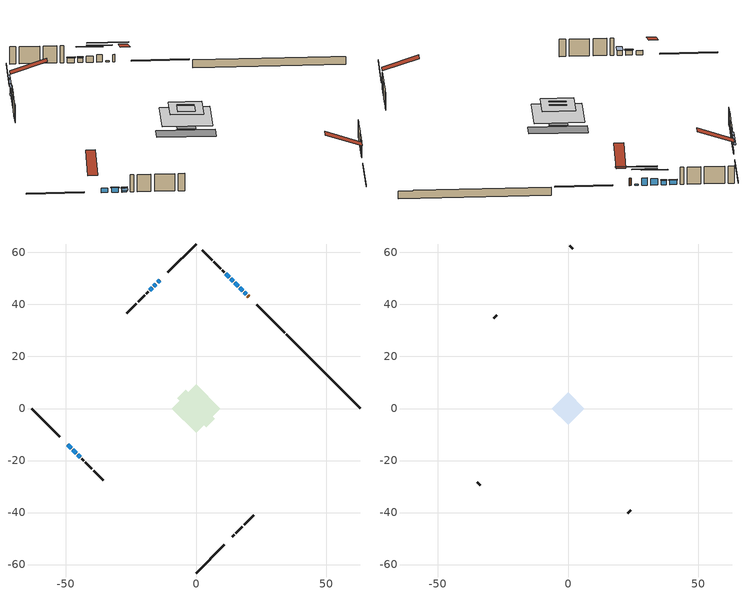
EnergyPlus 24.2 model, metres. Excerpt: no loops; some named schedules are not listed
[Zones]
conditioned space
 floor outside (Floor1 construction): -3.47,0 0,3.47 3.47,0 0,-3.47 z0.31
 floor adiabatic (AdiabaticFloorConstruction): -9.4,0 0,9.4 9.4,0 0,-9.4 z2.75
 floor foundation (Slab1 construction): -7.11,3.88 -3.88,7.11 7.11,-3.88 3.88,-7.11 z-1.98
 wall outside (RimJoist1 construction): 0,-63.23 10.8,-52.43 / -63.23,0 -52.43,-10.8 / 0,63.23 -10.8,52.43 / 34.12,29.11 23.32,39.91 z0.31:0.61
 wall outside (AdiabaticWallConstruction 1): 20.19,43.04 19.89,43.34 z0.31:2.34
 wall outside (AdiabaticWallConstruction): -49.3,-13.93 -48,-15.23 / -47.35,-15.88 -46.05,-17.18 / -13.93,49.3 -14.73,48.5 / -15.38,47.85 -16.25,46.98 / 14.25,48.98 13.38,49.85 / 12.73,50.5 11.43,51.8 / -16.9,46.33 -17.69,45.54 / -45.4,-17.83 -44.53,-18.7 z0.31:1.53; 19.24,43.99 18.59,44.64 z0.31:0.62; 17.93,45.3 16.85,46.38 z0.31:2.34; 16.2,47.03 14.9,48.33 z0.31:2.04
 wall outside (Wall1 construction): 13.94,-49.3 14.61,-48.62 / -43.88,-19.35 -43.2,-20.03 / -18.35,44.88 -19.03,44.2 / 10.78,52.45 10.1,53.13 z0.31:5.19
 wall outside (Wall2 construction): 15.27,-47.96 17.81,-45.43 / -42.54,-20.69 -40.01,-23.22 / -19.69,43.54 -22.22,41.01 / 9.44,53.79 6.91,56.32 z0.31:5.19
 wall outside (Wall3 construction): 18.46,-44.77 22.22,-41.01 / -39.35,-23.88 -35.59,-27.64 / -22.88,40.35 -26.64,36.59 / 6.25,56.98 2.49,60.74 z0.31:5.19
 wall foundation (FoundationWall1 construction): 34.78,28.45,-1.98 34.78,28.45,0.31 60.39,2.84,0.31 60.39,2.84,0.24 63.23,0,0.24 63.23,0,-1.98
 window (WindowConstruction 9): -49.3,-13.94 -48,-15.23 z0.31:1.53
 window (WindowConstruction 8): -47.35,-15.89 -46.05,-17.18 z0.31:1.53
 window (WindowConstruction 10): 19.23,44 18.59,44.64 z0.31:0.61
 window (WindowConstruction): 17.93,45.3 16.85,46.38 z0.31:2.34
 window (WindowConstruction 1): 16.2,47.03 14.9,48.33 z0.31:2.04
 window (WindowConstruction 2): -13.94,49.3 -14.73,48.5 z0.31:1.53
 window (WindowConstruction 3): -15.38,47.85 -16.25,46.99 z0.31:1.53
 window (WindowConstruction 4): 14.25,48.98 13.38,49.85 z0.31:1.53
 window (WindowConstruction 5): 12.73,50.5 11.43,51.8 z0.31:1.53
 window (WindowConstruction 6): -16.9,46.33 -17.69,45.54 z0.31:1.53
 window (WindowConstruction 7): -45.4,-17.84 -44.53,-18.7 z0.31:1.53
 door (Door): 20.19,43.04 19.89,43.34 z0.31:2.34
 ceiling adiabatic (AdiabaticFloorConstruction): 0,-9.4 9.4,0 0,9.4 -9.4,0 z2.75
attic - vented
 floor to conditioned space (Floor2 construction Reversed): -3.32,0 0,3.32 3.32,0 0,-3.32 z5.19
 floor to conditioned space (Floor3 construction Reversed): -6.26,0 0,6.26 6.26,0 0,-6.26 z5.19
 wall outside (Wall4 construction): 22.88,-40.35 24.06,-39.18 / -34.93,-28.3 -33.76,-29.47 / -27.3,35.93 -28.47,34.76 / 1.83,61.4 0.66,62.57 z0.31:5.19
 roof outside (Roof1 construction): 13.28,-49.95,5.19 6.38,-43.05,8.44 4.56,-44.87,8.44 11.46,-51.77,5.19; -49.95,-13.28,5.19 -43.05,-6.38,8.44 -44.87,-4.56,8.44 -51.77,-11.46,5.19; -13.28,49.95,5.19 -6.38,43.05,8.44 -4.56,44.87,8.44 -11.46,51.77,5.19; 20.85,42.38,5.19 13.95,35.48,8.44 15.76,33.66,8.44 22.66,40.57,5.19
shading: -45.91,-17.32 -47.49,-15.74 -47.78,-16.03 -46.2,-17.61 z1.73; 15,48.24 22.83,40.4 23.12,40.69 15.29,48.53 z5.7; 14.99,48.24 19.8,43.43 20.09,43.72 15.28,48.53 z4.98; 13.04,50.19 18.06,45.17 18.35,45.46 13.33,50.48 z4.68; -16.59,46.64 -12.07,51.16 -12.36,51.45 -16.88,46.93 z4.17; -18.11,45.12 -13.52,49.71 -13.81,50.01 -18.4,45.41 z4.17; 13.24,49.99 14.39,48.84 14.68,49.13 13.53,50.28 z1.73; 11.29,51.94 12.87,50.36 13.16,50.65 11.58,52.23 z1.73; -17.84,45.4 -16.76,46.47 -17.05,46.76 -18.13,45.69 z1.73; -44.39,-18.84 -45.54,-17.69 -47.26,-19.42 -46.12,-20.57 z1.73
[Building]
Building 1: Terrain=Suburbs
[Site:Location]
Toronto City Centre_ON: Latitude {deg}=43.63; Longitude {deg}=-79.39; Time Zone {hr}=-5; Elevation {m}=77; Keep Site Location Information=Yes
[Site:GroundTemperature:Shallow]
5.01852, 3.26908, 3.12898, 3.95918, 7.29196, 10.6092, 13.4851, 15.3069, 15.4617, 13.9799, 11.1774, 7.9619
[Site:WaterMainsTemperature]
Calculation Method=Schedule; Temperature Schedule=mains temperature schedule
[Material] Roughness=Rough; Thermal Absorptance=0.9
Name | Thickness {m} | Conductivity {W/m-K} | Density {kg/m3} | Specific Heat {J/kg-K} | Solar Absorptance | Visible Absorptance
asphalt or fiberglass shingles | 0.00635 | 0.162714 | 1121.4 | 1465.45 | 0.4 | 0.4
ceiling loosefill ins | 0.169333 | 0.0480833 | 16.02 | 1046.75 | 0.7 | 0.7
ceiling stud and cavity | 0.1397 | 0.17909 | 65.682 | 1177.47 | 0.7 | 0.7
ceiling stud and cavity 1 | 0.1397 | 0.178285 | 65.682 | 1177.47 | 0.7 | 0.7
concrete 4.0 in. | 0.1016 | 1.803125 | 2242.8 | 837.4 | 0.7 | 0.7
concrete 8.0 in. | 0.2032 | 1.803125 | 2242.8 | 837.4 | 0.7 | 0.7
door material | 0.04445 | 0.327969 | 512.64 | 1214.23 | 0.7 | 0.7
exterior vertical ins | 0.00546858 | 0.029427 | 32.04 | 1214.23 | 0.7 | 0.7
floor covering | 0.0127 | 0.0433444 | 54.468 | 1339.84 | 0.6 | 0.6
floor rigid ins; rim joist rigid ins; wall rigid ins | 0.051816 | 0.029427 | 32.04 | 1214.23 | 0.7 | 0.7
floor rigid ins 1; wall rigid ins 1 | 0.512978 | 0.029427 | 32.04 | 1214.23 | 0.7 | 0.7
floor stud and cavity | 0.1397 | 0.181054 | 92.3553 | 1139.71 | 0.7 | 0.7
floor stud and cavity 1 | 0.1397 | 1.75129 | 37.0049 | 1207.88 | 0.7 | 0.7
furniture material conditioned space 1 | 0.1524 | 0.115458 | 640.8 | 1214.23 | 0.6 | 0.6
gypsum board | 0.0127 | 0.160291 | 801 | 837.4 | 0.6 | 0.6
gypsum board 1 | 0.0127 | 0.160291 | 801 | 837.4 | 0.7 | 0.7
osb sheathing 0.5 in. | 0.0127 | 0.115458 | 512.64 | 1214.23 | 0.7 | 0.7
osb sheathing 0.75 in. | 0.01905 | 0.115458 | 512.64 | 1214.23 | 0.7 | 0.7
osb sheathing 2.0 in. | 0.0508 | 0.115458 | 512.64 | 1214.23 | 0.7 | 0.7
rim joist stud and cavity | 0.0508 | 0.035244 | 125.044 | 1163.47 | 0.6 | 0.6
wall stud and cavity | 0.1397 | 0.281349 | 139.0536 | 1170.24 | 0.7 | 0.7
wall stud and cavity 1 | 0.1397 | 0.164604 | 139.0536 | 1170.24 | 0.7 | 0.7
wall stud and cavity 2 | 0.1397 | 0.161917 | 139.0536 | 1170.24 | 0.7 | 0.7
wall stud and cavity 3 | 0.0889 | 6.1454 | 50.32683 | 1063.81 | 0.6 | 0.6
wall stud and cavity 4 | 0.0889 | 0.380278 | 52.3479 | 1209.89 | 0.7 | 0.7
wall stud and cavity 5 | 0.0889 | 0.391764 | 83.0341 | 1211.67 | 0.7 | 0.7
wood siding | 0.0254 | 0.102417 | 544.68 | 1172.36 | 0.4 | 0.4
wood siding 1 | 0.00254 | 0.102417 | 544.68 | 1172.36 | 0.4 | 0.4
wood siding 2; wood siding 3; wood siding 4 | 0.0254 | 0.102417 | 544.68 | 1172.36 | 0.7 | 0.7
[WindowMaterial:SimpleGlazingSystem]
Name | U-Factor {W/m2-K} | Solar Heat Gain Coefficient
WindowMaterial | 2.93496 | 0.62
WindowMaterial 1 | 2.88953 | 0.69
WindowMaterial 2 | 2.98833 | 0.56
WindowMaterial 3 | 2.98606 | 0.56
WindowMaterial 4 | 2.95142 | 0.6
WindowMaterial 5 | 2.92076 | 0.67
WindowMaterial 6 | 2.96789 | 0.62
WindowMaterial 7 | 2.904297 | 0.68
WindowMaterial 8 | 3.077476 | 0.33
[Construction]
AdiabaticFloorConstruction: floor stud and cavity 1, floor rigid ins 1, osb sheathing 0.75 in., floor covering
AdiabaticWallConstruction: wood siding 3, wall rigid ins 1, wall stud and cavity 4, gypsum board
AdiabaticWallConstruction 1: wood siding 4, wall rigid ins 1, wall stud and cavity 4, gypsum board
Door: door material
Floor1 construction: floor stud and cavity, floor rigid ins, osb sheathing 0.75 in., floor covering
Floor2 construction Reversed: gypsum board, ceiling stud and cavity, ceiling loosefill ins
Floor3 construction Reversed: gypsum board, ceiling stud and cavity 1, ceiling loosefill ins
FoundationWall1 construction: concrete 8.0 in., gypsum board 1
furniture construction conditioned space 1: furniture material conditioned space 1
PartitionWallConstruction: gypsum board, wall stud and cavity 5, gypsum board
RimJoist1 construction: wood siding 2, rim joist rigid ins, osb sheathing 2.0 in., rim joist stud and cavity
Roof1 construction: asphalt or fiberglass shingles
Slab1 construction: concrete 4.0 in.
Wall1 construction: wood siding, wall rigid ins, osb sheathing 0.5 in., wall stud and cavity, gypsum board
Wall2 construction: wood siding, wall rigid ins, osb sheathing 0.5 in., wall stud and cavity 1, gypsum board
Wall3 construction: wood siding, wall rigid ins, osb sheathing 0.5 in., wall stud and cavity 2, gypsum board
Wall4 construction: wood siding 1, wall stud and cavity 3
WindowConstruction: WindowMaterial
WindowConstruction 1: WindowMaterial 1
WindowConstruction 10: WindowMaterial 8
WindowConstruction 2; WindowConstruction 6: WindowMaterial 2
WindowConstruction 3; WindowConstruction 4: WindowMaterial 3
WindowConstruction 5: WindowMaterial 4
WindowConstruction 7: WindowMaterial 5
WindowConstruction 8: WindowMaterial 6
WindowConstruction 9: WindowMaterial 7
[Zone] Multiplier=1; Part of Total Floor Area=Yes
Name | Volume {m3}
attic - vented | 53.0133
conditioned space | 627
[Space]
Name | Zone | Volume {m3}
attic - vented 1 | attic - vented | 53.0133
conditioned space 1 | conditioned space | 627
[ZoneInfiltration:EffectiveLeakageArea]
infil attic - vented 1: Zone or Space=attic - vented 1; Schedule=Always On Discrete; Effective Air Leakage Area {cm2}=4226.95; Stack Coefficient=0.000565332; Wind Coefficient=1.60647e-05
[ZoneMixing]
whole house fan mix: Zone or Space=attic - vented; Schedule=Always On Continuous; Design Flow Rate Calculation Method=Flow/Zone; Design Flow Rate {m3/s}=0; Source Zone or Space=conditioned space
[SurfaceProperty:ExposedFoundationPerimeter]
Slab1: Exposed Perimeter Calculation Method=TotalExposedPerimeter; Total Exposed Perimeter {m}=40.233
[InternalMass] Zone or ZoneList=conditioned space; Space or SpaceList=conditioned space 1
Name | Construction | Surface Area {m2}
furniture mass conditioned space 1 | furniture construction conditioned space 1 | 108.724
partition wall mass | PartitionWallConstruction | 271.81
[Lights]
interior lighting: Zone or ZoneList or Space or SpaceList=conditioned space 1; Schedule=interior lighting schedule; Design Level Calculation Method=LightingLevel; Lighting Level {W}=343.2; Return Air Fraction=0; Fraction Radiant=0.6; Fraction Visible=0.2; Fraction Replaceable=1
[People]
occupants: Zone or ZoneList or Space or SpaceList=conditioned space 1; Number of People Schedule=occupants schedule; Number of People Calculation Method=People; Number of People=3; Fraction Radiant=0.314171; Sensible Heat Fraction=0.56303; Activity Level Schedule=occupants activity schedule; Carbon Dioxide Generation Rate {m3/s-W}=0; Enable ASHRAE 55 Comfort Warnings=No; Mean Radiant Temperature Calculation Type=EnclosureAveraged
[ElectricEquipment] Zone or ZoneList or Space or SpaceList=conditioned space 1; Design Level Calculation Method=EquipmentLevel
Name | Schedule | Design Level {W} | Fraction Latent | Fraction Radiant | Fraction Lost
clothes dryer | clothes dryer schedule | 140.772 | 0.015 | 0.081 | 0.85
clothes washer | clothes washer schedule | 32.1985 | 0.03 | 0.162 | 0.7
cooking range | cooking range schedule | 215.147 | 0.08 | 0.432 | 0.2
dishwasher | dishwasher schedule | 66.8632 | 0.3 | 0.18 | 0.4
fridge | fridge schedule | 72.9452 | 0 | 0.6 | 0
mech vent bath fan 0 | mech vent bath fan 0 schedule | 50.2 | 0 | 0 | 1
mech vent bath fan 1 | mech vent bath fan 1 schedule | 50.2 | 0 | 0 | 1
mech vent house fan | mech vent house fan schedule | 0 | 0 | 0 | 1
mech vent house fan cfis | mech vent house fan cfis schedule | 0 | 0 | 0 | 0
mech vent range fan 0 | mech vent range fan 0 schedule | 57 | 0 | 0 | 1
misc plug loads | misc plug loads schedule | 494.7 | 0.045 | 0.513 | 0.1
whole house fan | Always On Discrete | 0 | 0 | 0 | 1
[OtherEquipment] Zone or ZoneList or Space or SpaceList=conditioned space 1; Design Level Calculation Method=EquipmentLevel
Name | Fuel Type | Schedule | Design Level {W} | Fraction Latent | Fraction Radiant | Fraction Lost
clothes dryer 1 | Electricity | clothes dryer schedule | 0 | 0.015 | 0.081 | 0.85
cooking range 1 | Electricity | cooking range schedule | 0 | 0.08 | 0.432 | 0.2
general water use latent | None | general water use schedule | 62.594 | 1 | 0 | 0
general water use sensible | None | general water use schedule | -61.6891 | 0 | 0.6 | 0
mech vent house fan latent load | None | Always On Discrete | 0 | 1 | 0 | 0
mech vent house fan sensible load | None | Always On Discrete | 0 | 0 | 0 | 0
water heater energy adjustment1 | NaturalGas | Always On Discrete | 0.01 | 0 | 0 | 1
[ZoneInfiltration:DesignFlowRate] Zone or ZoneList or Space or SpaceList=conditioned space 1; Schedule=Always On Discrete; Design Flow Rate Calculation Method=Flow/Zone; Design Flow Rate {m3/s}=0
infil flow; natural vent flow; whole house fan flow
[Foundation:Kiva]
Foundation Kiva 1: Initial Indoor Air Temperature {C}=18; Wall Height Above Grade {m}=0.309982; Wall Depth Below Slab {m}=0.2032; Custom Block Material Name 1=exterior vertical ins; Custom Block Depth 1 {m}=2.28999; Custom Block X Position 1 {m}=0.2159; Custom Block Z Position 1 {m}=0
[Foundation:Kiva:Settings]
Soil Conductivity {W/m-K}=0.849921; Soil Density {kg/m3}=1842.3; Soil Specific Heat {J/kg-K}=418.7; Ground Solar Absorptivity=0.9; Ground Thermal Absorptivity=0.9; Ground Surface Roughness {m}=0.03; Far-Field Width {m}=40; Deep-Ground Boundary Condition=ZeroFlux; Deep-Ground Depth {m}=40; Minimum Cell Dimension {m}=0.2; Maximum Cell Growth Coefficient=3; Simulation Timestep=Timestep
[Exterior:Lights]
exterior lighting: Schedule=exterior lighting schedule; Design Level {W}=75.6
[Schedule:Constant]
Name | Hourly Value
Always On Continuous; mech vent house fan schedule; mech vent house fan cfis schedule; Always On Discrete | 1
occupants activity schedule | 117.228
fridge schedule | 0
[Schedule:Week:Daily]
interior lighting schedule Week Rule - Jan1-Jan27: interior lighting schedule day, interior lighting schedule day, interior lighting schedule day, interior lighting schedule day, interior lighting schedule day, interior lighting schedule day, interior lighting schedule day, interior lighting schedule default day, interior lighting schedule default day, interior lighting schedule default day, interior lighting schedule default day, interior lighting schedule default day
interior lighting schedule Week Rule - Jan28-Feb3: interior lighting schedule day, interior lighting schedule day, interior lighting schedule day, interior lighting schedule day, interior lighting schedule day 1, interior lighting schedule day 1, interior lighting schedule day 1, interior lighting schedule default day, interior lighting schedule default day, interior lighting schedule default day, interior lighting schedule default day, interior lighting schedule default day
interior lighting schedule Week Rule - Feb4-Feb24: interior lighting schedule day 1, interior lighting schedule day 1, interior lighting schedule day 1, interior lighting schedule day 1, interior lighting schedule day 1, interior lighting schedule day 1, interior lighting schedule day 1, interior lighting schedule default day, interior lighting schedule default day, interior lighting schedule default day, interior lighting schedule default day, interior lighting schedule default day
interior lighting schedule Week Rule - Feb25-Mar3: interior lighting schedule day 1, interior lighting schedule day 1, interior lighting schedule day 1, interior lighting schedule day 1, interior lighting schedule day 2, interior lighting schedule day 2, interior lighting schedule day 2, interior lighting schedule default day, interior lighting schedule default day, interior lighting schedule default day, interior lighting schedule default day, interior lighting schedule default day
interior lighting schedule Week Rule - Mar4-Mar31: interior lighting schedule day 2, interior lighting schedule day 2, interior lighting schedule day 2, interior lighting schedule day 2, interior lighting schedule day 2, interior lighting schedule day 2, interior lighting schedule day 2, interior lighting schedule default day, interior lighting schedule default day, interior lighting schedule default day, interior lighting schedule default day, interior lighting schedule default day
interior lighting schedule Week Rule - Apr1-Apr28: interior lighting schedule day 3, interior lighting schedule day 3, interior lighting schedule day 3, interior lighting schedule day 3, interior lighting schedule day 3, interior lighting schedule day 3, interior lighting schedule day 3, interior lighting schedule default day, interior lighting schedule default day, interior lighting schedule default day, interior lighting schedule default day, interior lighting schedule default day
interior lighting schedule Week Rule - Apr29-May5: interior lighting schedule day 3, interior lighting schedule day 3, interior lighting schedule day 4, interior lighting schedule day 4, interior lighting schedule day 4, interior lighting schedule day 4, interior lighting schedule day 4, interior lighting schedule default day, interior lighting schedule default day, interior lighting schedule default day, interior lighting schedule default day, interior lighting schedule default day
interior lighting schedule Week Rule - May6-May26: interior lighting schedule day 4, interior lighting schedule day 4, interior lighting schedule day 4, interior lighting schedule day 4, interior lighting schedule day 4, interior lighting schedule day 4, interior lighting schedule day 4, interior lighting schedule default day, interior lighting schedule default day, interior lighting schedule default day, interior lighting schedule default day, interior lighting schedule default day
interior lighting schedule Week Rule - May27-Jun2: interior lighting schedule day 4, interior lighting schedule day 4, interior lighting schedule day 4, interior lighting schedule day 4, interior lighting schedule day 4, interior lighting schedule day 5, interior lighting schedule day 5, interior lighting schedule default day, interior lighting schedule default day, interior lighting schedule default day, interior lighting schedule default day, interior lighting schedule default day
interior lighting schedule Week Rule - Jun3-Jun30: interior lighting schedule day 5, interior lighting schedule day 5, interior lighting schedule day 5, interior lighting schedule day 5, interior lighting schedule day 5, interior lighting schedule day 5, interior lighting schedule day 5, interior lighting schedule default day, interior lighting schedule default day, interior lighting schedule default day, interior lighting schedule default day, interior lighting schedule default day
interior lighting schedule Week Rule - Jul1-Jul28: interior lighting schedule day 6, interior lighting schedule day 6, interior lighting schedule day 6, interior lighting schedule day 6, interior lighting schedule day 6, interior lighting schedule day 6, interior lighting schedule day 6, interior lighting schedule default day, interior lighting schedule default day, interior lighting schedule default day, interior lighting schedule default day, interior lighting schedule default day
interior lighting schedule Week Rule - Jul29-Aug4: interior lighting schedule day 6, interior lighting schedule day 6, interior lighting schedule day 6, interior lighting schedule day 7, interior lighting schedule day 7, interior lighting schedule day 7, interior lighting schedule day 7, interior lighting schedule default day, interior lighting schedule default day, interior lighting schedule default day, interior lighting schedule default day, interior lighting schedule default day
interior lighting schedule Week Rule - Aug5-Aug25: interior lighting schedule day 7, interior lighting schedule day 7, interior lighting schedule day 7, interior lighting schedule day 7, interior lighting schedule day 7, interior lighting schedule day 7, interior lighting schedule day 7, interior lighting schedule default day, interior lighting schedule default day, interior lighting schedule default day, interior lighting schedule default day, interior lighting schedule default day
interior lighting schedule Week Rule - Aug26-Sep1: interior lighting schedule day 7, interior lighting schedule day 7, interior lighting schedule day 7, interior lighting schedule day 7, interior lighting schedule day 7, interior lighting schedule day 7, interior lighting schedule day 8, interior lighting schedule default day, interior lighting schedule default day, interior lighting schedule default day, interior lighting schedule default day, interior lighting schedule default day
interior lighting schedule Week Rule - Sep2-Sep29: interior lighting schedule day 8, interior lighting schedule day 8, interior lighting schedule day 8, interior lighting schedule day 8, interior lighting schedule day 8, interior lighting schedule day 8, interior lighting schedule day 8, interior lighting schedule default day, interior lighting schedule default day, interior lighting schedule default day, interior lighting schedule default day, interior lighting schedule default day
interior lighting schedule Week Rule - Sep30-Oct6: interior lighting schedule day 8, interior lighting schedule day 9, interior lighting schedule day 9, interior lighting schedule day 9, interior lighting schedule day 9, interior lighting schedule day 9, interior lighting schedule day 9, interior lighting schedule default day, interior lighting schedule default day, interior lighting schedule default day, interior lighting schedule default day, interior lighting schedule default day
interior lighting schedule Week Rule - Oct7-Oct27: interior lighting schedule day 9, interior lighting schedule day 9, interior lighting schedule day 9, interior lighting schedule day 9, interior lighting schedule day 9, interior lighting schedule day 9, interior lighting schedule day 9, interior lighting schedule default day, interior lighting schedule default day, interior lighting schedule default day, interior lighting schedule default day, interior lighting schedule default day
interior lighting schedule Week Rule - Oct28-Nov3: interior lighting schedule day 9, interior lighting schedule day 9, interior lighting schedule day 9, interior lighting schedule day 9, interior lighting schedule day 10, interior lighting schedule day 10, interior lighting schedule day 10, interior lighting schedule default day, interior lighting schedule default day, interior lighting schedule default day, interior lighting schedule default day, interior lighting schedule default day
interior lighting schedule Week Rule - Nov4-Nov24: interior lighting schedule day 10, interior lighting schedule day 10, interior lighting schedule day 10, interior lighting schedule day 10, interior lighting schedule day 10, interior lighting schedule day 10, interior lighting schedule day 10, interior lighting schedule default day, interior lighting schedule default day, interior lighting schedule default day, interior lighting schedule default day, interior lighting schedule default day
interior lighting schedule Week Rule - Nov25-Dec1: interior lighting schedule day 10, interior lighting schedule day 10, interior lighting schedule day 10, interior lighting schedule day 10, interior lighting schedule day 10, interior lighting schedule day 10, interior lighting schedule day 11, interior lighting schedule default day, interior lighting schedule default day, interior lighting schedule default day, interior lighting schedule default day, interior lighting schedule default day
interior lighting schedule Week Rule - Dec2-Dec31: interior lighting schedule day 11, interior lighting schedule day 11, interior lighting schedule day 11, interior lighting schedule day 11, interior lighting schedule day 11, interior lighting schedule day 11, interior lighting schedule day 11, interior lighting schedule default day, interior lighting schedule default day, interior lighting schedule default day, interior lighting schedule default day, interior lighting schedule default day
occupants schedule Week Rule - Jan1-Dec31: occupants schedule day, occupants schedule day, occupants schedule day, occupants schedule day, occupants schedule day, occupants schedule day, occupants schedule day, occupants schedule default day, occupants schedule default day, occupants schedule default day, occupants schedule default day, occupants schedule default day
clothes dryer schedule Week Rule - Jan1-Dec31: clothes dryer schedule day, clothes dryer schedule day, clothes dryer schedule day, clothes dryer schedule day, clothes dryer schedule day, clothes dryer schedule day, clothes dryer schedule day, clothes dryer schedule default day, clothes dryer schedule default day, clothes dryer schedule default day, clothes dryer schedule default day, clothes dryer schedule default day
clothes washer schedule Week Rule - Jan1-Dec31: clothes washer schedule day, clothes washer schedule day, clothes washer schedule day, clothes washer schedule day, clothes washer schedule day, clothes washer schedule day, clothes washer schedule day, clothes washer schedule default day, clothes washer schedule default day, clothes washer schedule default day, clothes washer schedule default day, clothes washer schedule default day
cooking range schedule Week Rule - Jan1-Dec31: cooking range schedule day, cooking range schedule day, cooking range schedule day, cooking range schedule day, cooking range schedule day, cooking range schedule day, cooking range schedule day, cooking range schedule default day, cooking range schedule default day, cooking range schedule default day, cooking range schedule default day, cooking range schedule default day
dishwasher schedule Week Rule - Jan1-Dec31: dishwasher schedule day, dishwasher schedule day, dishwasher schedule day, dishwasher schedule day, dishwasher schedule day, dishwasher schedule day, dishwasher schedule day, dishwasher schedule default day, dishwasher schedule default day, dishwasher schedule default day, dishwasher schedule default day, dishwasher schedule default day
mech vent bath fan 0 schedule Week Rule - Jan1-Dec31: mech vent bath fan 0 schedule day, mech vent bath fan 0 schedule day, mech vent bath fan 0 schedule day, mech vent bath fan 0 schedule day, mech vent bath fan 0 schedule day, mech vent bath fan 0 schedule day, mech vent bath fan 0 schedule day, mech vent bath fan 0 schedule default day, mech vent bath fan 0 schedule default day, mech vent bath fan 0 schedule default day, mech vent bath fan 0 schedule default day, mech vent bath fan 0 schedule default day
mech vent bath fan 1 schedule Week Rule - Jan1-Dec31: mech vent bath fan 1 schedule day, mech vent bath fan 1 schedule day, mech vent bath fan 1 schedule day, mech vent bath fan 1 schedule day, mech vent bath fan 1 schedule day, mech vent bath fan 1 schedule day, mech vent bath fan 1 schedule day, mech vent bath fan 1 schedule default day, mech vent bath fan 1 schedule default day, mech vent bath fan 1 schedule default day, mech vent bath fan 1 schedule default day, mech vent bath fan 1 schedule default day
mech vent range fan 0 schedule Week Rule - Jan1-Dec31: mech vent range fan 0 schedule day, mech vent range fan 0 schedule day, mech vent range fan 0 schedule day, mech vent range fan 0 schedule day, mech vent range fan 0 schedule day, mech vent range fan 0 schedule day, mech vent range fan 0 schedule day, mech vent range fan 0 schedule default day, mech vent range fan 0 schedule default day, mech vent range fan 0 schedule default day, mech vent range fan 0 schedule default day, mech vent range fan 0 schedule default day
misc plug loads schedule Week Rule - Jan1-Dec31: misc plug loads schedule day, misc plug loads schedule day, misc plug loads schedule day, misc plug loads schedule day, misc plug loads schedule day, misc plug loads schedule day, misc plug loads schedule day, misc plug loads schedule default day, misc plug loads schedule default day, misc plug loads schedule default day, misc plug loads schedule default day, misc plug loads schedule default day
general water use schedule Week Rule - Jan1-Dec31: general water use schedule day, general water use schedule day, general water use schedule day, general water use schedule day, general water use schedule day, general water use schedule day, general water use schedule day, general water use schedule default day, general water use schedule default day, general water use schedule default day, general water use schedule default day, general water use schedule default day
exterior lighting schedule Week Rule - Jan1-Jan27: exterior lighting schedule day, exterior lighting schedule day, exterior lighting schedule day, exterior lighting schedule day, exterior lighting schedule day, exterior lighting schedule day, exterior lighting schedule day, exterior lighting schedule default day, exterior lighting schedule default day, exterior lighting schedule default day, exterior lighting schedule default day, exterior lighting schedule default day
exterior lighting schedule Week Rule - Jan28-Feb3: exterior lighting schedule day, exterior lighting schedule day, exterior lighting schedule day, exterior lighting schedule day, exterior lighting schedule day 1, exterior lighting schedule day 1, exterior lighting schedule day 1, exterior lighting schedule default day, exterior lighting schedule default day, exterior lighting schedule default day, exterior lighting schedule default day, exterior lighting schedule default day
exterior lighting schedule Week Rule - Feb4-Feb24: exterior lighting schedule day 1, exterior lighting schedule day 1, exterior lighting schedule day 1, exterior lighting schedule day 1, exterior lighting schedule day 1, exterior lighting schedule day 1, exterior lighting schedule day 1, exterior lighting schedule default day, exterior lighting schedule default day, exterior lighting schedule default day, exterior lighting schedule default day, exterior lighting schedule default day
exterior lighting schedule Week Rule - Feb25-Mar3: exterior lighting schedule day 1, exterior lighting schedule day 1, exterior lighting schedule day 1, exterior lighting schedule day 1, exterior lighting schedule day 2, exterior lighting schedule day 2, exterior lighting schedule day 2, exterior lighting schedule default day, exterior lighting schedule default day, exterior lighting schedule default day, exterior lighting schedule default day, exterior lighting schedule default day
exterior lighting schedule Week Rule - Mar4-Mar31: exterior lighting schedule day 2, exterior lighting schedule day 2, exterior lighting schedule day 2, exterior lighting schedule day 2, exterior lighting schedule day 2, exterior lighting schedule day 2, exterior lighting schedule day 2, exterior lighting schedule default day, exterior lighting schedule default day, exterior lighting schedule default day, exterior lighting schedule default day, exterior lighting schedule default day
exterior lighting schedule Week Rule - Apr1-Apr28: exterior lighting schedule day 3, exterior lighting schedule day 3, exterior lighting schedule day 3, exterior lighting schedule day 3, exterior lighting schedule day 3, exterior lighting schedule day 3, exterior lighting schedule day 3, exterior lighting schedule default day, exterior lighting schedule default day, exterior lighting schedule default day, exterior lighting schedule default day, exterior lighting schedule default day
exterior lighting schedule Week Rule - Apr29-May5: exterior lighting schedule day 3, exterior lighting schedule day 3, exterior lighting schedule day 4, exterior lighting schedule day 4, exterior lighting schedule day 4, exterior lighting schedule day 4, exterior lighting schedule day 4, exterior lighting schedule default day, exterior lighting schedule default day, exterior lighting schedule default day, exterior lighting schedule default day, exterior lighting schedule default day
exterior lighting schedule Week Rule - May6-May26: exterior lighting schedule day 4, exterior lighting schedule day 4, exterior lighting schedule day 4, exterior lighting schedule day 4, exterior lighting schedule day 4, exterior lighting schedule day 4, exterior lighting schedule day 4, exterior lighting schedule default day, exterior lighting schedule default day, exterior lighting schedule default day, exterior lighting schedule default day, exterior lighting schedule default day
exterior lighting schedule Week Rule - May27-Jun2: exterior lighting schedule day 4, exterior lighting schedule day 4, exterior lighting schedule day 4, exterior lighting schedule day 4, exterior lighting schedule day 4, exterior lighting schedule day 5, exterior lighting schedule day 5, exterior lighting schedule default day, exterior lighting schedule default day, exterior lighting schedule default day, exterior lighting schedule default day, exterior lighting schedule default day
exterior lighting schedule Week Rule - Jun3-Jun30: exterior lighting schedule day 5, exterior lighting schedule day 5, exterior lighting schedule day 5, exterior lighting schedule day 5, exterior lighting schedule day 5, exterior lighting schedule day 5, exterior lighting schedule day 5, exterior lighting schedule default day, exterior lighting schedule default day, exterior lighting schedule default day, exterior lighting schedule default day, exterior lighting schedule default day
exterior lighting schedule Week Rule - Jul1-Jul28: exterior lighting schedule day 6, exterior lighting schedule day 6, exterior lighting schedule day 6, exterior lighting schedule day 6, exterior lighting schedule day 6, exterior lighting schedule day 6, exterior lighting schedule day 6, exterior lighting schedule default day, exterior lighting schedule default day, exterior lighting schedule default day, exterior lighting schedule default day, exterior lighting schedule default day
exterior lighting schedule Week Rule - Jul29-Aug4: exterior lighting schedule day 6, exterior lighting schedule day 6, exterior lighting schedule day 6, exterior lighting schedule day 7, exterior lighting schedule day 7, exterior lighting schedule day 7, exterior lighting schedule day 7, exterior lighting schedule default day, exterior lighting schedule default day, exterior lighting schedule default day, exterior lighting schedule default day, exterior lighting schedule default day
exterior lighting schedule Week Rule - Aug5-Aug25: exterior lighting schedule day 7, exterior lighting schedule day 7, exterior lighting schedule day 7, exterior lighting schedule day 7, exterior lighting schedule day 7, exterior lighting schedule day 7, exterior lighting schedule day 7, exterior lighting schedule default day, exterior lighting schedule default day, exterior lighting schedule default day, exterior lighting schedule default day, exterior lighting schedule default day
exterior lighting schedule Week Rule - Aug26-Sep1: exterior lighting schedule day 7, exterior lighting schedule day 7, exterior lighting schedule day 7, exterior lighting schedule day 7, exterior lighting schedule day 7, exterior lighting schedule day 7, exterior lighting schedule day 8, exterior lighting schedule default day, exterior lighting schedule default day, exterior lighting schedule default day, exterior lighting schedule default day, exterior lighting schedule default day
exterior lighting schedule Week Rule - Sep2-Sep29: exterior lighting schedule day 8, exterior lighting schedule day 8, exterior lighting schedule day 8, exterior lighting schedule day 8, exterior lighting schedule day 8, exterior lighting schedule day 8, exterior lighting schedule day 8, exterior lighting schedule default day, exterior lighting schedule default day, exterior lighting schedule default day, exterior lighting schedule default day, exterior lighting schedule default day
[Schedule:Year]
interior lighting schedule: interior lighting schedule Week Rule - Jan1-Jan27, 1, 1, 1, 27, interior lighting schedule Week Rule - Jan28-Feb3, 1, 28, 2, 3, interior lighting schedule Week Rule - Feb4-Feb24, 2, 4, 2, 24, interior lighting schedule Week Rule - Feb25-Mar3, 2, 25, 3, 3, interior lighting schedule Week Rule - Mar4-Mar31, 3, 4, 3, 31, interior lighting schedule Week Rule - Apr1-Apr28, 4, 1, 4, 28, interior lighting schedule Week Rule - Apr29-May5, 4, 29, 5, 5, interior lighting schedule Week Rule - May6-May26, 5, 6, 5, 26, interior lighting schedule Week Rule - May27-Jun2, 5, 27, 6, 2, interior lighting schedule Week Rule - Jun3-Jun30, 6, 3, 6, 30, interior lighting schedule Week Rule - Jul1-Jul28, 7, 1, 7, 28, interior lighting schedule Week Rule - Jul29-Aug4, 7, 29, 8, 4, interior lighting schedule Week Rule - Aug5-Aug25, 8, 5, 8, 25, interior lighting schedule Week Rule - Aug26-Sep1, 8, 26, 9, 1, interior lighting schedule Week Rule - Sep2-Sep29, 9, 2, 9, 29, interior lighting schedule Week Rule - Sep30-Oct6, 9, 30, 10, 6, interior lighting schedule Week Rule - Oct7-Oct27, 10, 7, 10, 27, interior lighting schedule Week Rule - Oct28-Nov3, 10, 28, 11, 3, interior lighting schedule Week Rule - Nov4-Nov24, 11, 4, 11, 24, interior lighting schedule Week Rule - Nov25-Dec1, 11, 25, 12, 1, interior lighting schedule Week Rule - Dec2-Dec31, 12, 2, 12, 31
occupants schedule: occupants schedule Week Rule - Jan1-Dec31, 1, 1, 12, 31
clothes dryer schedule: clothes dryer schedule Week Rule - Jan1-Dec31, 1, 1, 12, 31
clothes washer schedule: clothes washer schedule Week Rule - Jan1-Dec31, 1, 1, 12, 31
cooking range schedule: cooking range schedule Week Rule - Jan1-Dec31, 1, 1, 12, 31
dishwasher schedule: dishwasher schedule Week Rule - Jan1-Dec31, 1, 1, 12, 31
mech vent bath fan 0 schedule: mech vent bath fan 0 schedule Week Rule - Jan1-Dec31, 1, 1, 12, 31
mech vent bath fan 1 schedule: mech vent bath fan 1 schedule Week Rule - Jan1-Dec31, 1, 1, 12, 31
mech vent range fan 0 schedule: mech vent range fan 0 schedule Week Rule - Jan1-Dec31, 1, 1, 12, 31
misc plug loads schedule: misc plug loads schedule Week Rule - Jan1-Dec31, 1, 1, 12, 31
general water use schedule: general water use schedule Week Rule - Jan1-Dec31, 1, 1, 12, 31
exterior lighting schedule: exterior lighting schedule Week Rule - Jan1-Jan27, 1, 1, 1, 27, exterior lighting schedule Week Rule - Jan28-Feb3, 1, 28, 2, 3, exterior lighting schedule Week Rule - Feb4-Feb24, 2, 4, 2, 24, exterior lighting schedule Week Rule - Feb25-Mar3, 2, 25, 3, 3, exterior lighting schedule Week Rule - Mar4-Mar31, 3, 4, 3, 31, exterior lighting schedule Week Rule - Apr1-Apr28, 4, 1, 4, 28, exterior lighting schedule Week Rule - Apr29-May5, 4, 29, 5, 5, exterior lighting schedule Week Rule - May6-May26, 5, 6, 5, 26, exterior lighting schedule Week Rule - May27-Jun2, 5, 27, 6, 2, exterior lighting schedule Week Rule - Jun3-Jun30, 6, 3, 6, 30, exterior lighting schedule Week Rule - Jul1-Jul28, 7, 1, 7, 28, exterior lighting schedule Week Rule - Jul29-Aug4, 7, 29, 8, 4, exterior lighting schedule Week Rule - Aug5-Aug25, 8, 5, 8, 25, exterior lighting schedule Week Rule - Aug26-Sep1, 8, 26, 9, 1, exterior lighting schedule Week Rule - Sep2-Sep29, 9, 2, 9, 29, exterior lighting schedule Week Rule - Sep30-Oct6, 9, 30, 10, 6, exterior lighting schedule Week Rule - Oct7-Oct27, 10, 7, 10, 27, exterior lighting schedule Week Rule - Oct28-Nov3, 10, 28, 11, 3, exterior lighting schedule Week Rule - Nov4-Nov24, 11, 4, 11, 24, exterior lighting schedule Week Rule - Nov25-Dec1, 11, 25, 12, 1, exterior lighting schedule Week Rule - Dec2-Dec31, 12, 2, 12, 31
[Schedule:Compact]
mains temperature schedule: Through: 01/01, For: AllDays, Until: 24:00, 8.80333, Through: 01/02, For: AllDays, Until: 24:00, 8.74333, Through: 01/03, For: AllDays, Until: 24:00, 8.68389, Through: 01/04, For: AllDays, Until: 24:00, 8.62611, Through: 01/05, For: AllDays, Until: 24:00, 8.56944, Through: 01/06, For: AllDays, Until: 24:00, 8.51389, Through: 01/07, For: AllDays, Until: 24:00, 8.45944, Through: 01/08, For: AllDays, Until: 24:00, 8.40611, Through: 01/09, For: AllDays, Until: 24:00, 8.35389, Through: 01/10, For: AllDays, Until: 24:00, 8.30278, Through: 01/11, For: AllDays, Until: 24:00, 8.25333, Through: 01/12, For: AllDays, Until: 24:00, 8.205, Through: 01/13, For: AllDays, Until: 24:00, 8.15778, Through: 01/14, For: AllDays, Until: 24:00, 8.11222, Through: 01/15, For: AllDays, Until: 24:00, 8.06778, Through: 01/16, For: AllDays, Until: 24:00, 8.02444, Through: 01/17, For: AllDays, Until: 24:00, 7.98222, Through: 01/18, For: AllDays, Until: 24:00, 7.94167, Through: 01/19, For: AllDays, Until: 24:00, 7.90222, Through: 01/20, For: AllDays, Until: 24:00, 7.86444, Through: 01/21, For: AllDays, Until: 24:00, 7.82778, Through: 01/22, For: AllDays, Until: 24:00, 7.79278, Through: 01/23, For: AllDays, Until: 24:00, 7.75889, Through: 01/24, For: AllDays, Until: 24:00, 7.72667, Through: 01/25, For: AllDays, Until: 24:00, 7.69556, Through: 01/26, For: AllDays, Until: 24:00, 7.66611, Through: 01/27, For: AllDays, Until: 24:00, 7.63778, Through: 01/28, For: AllDays, Until: 24:00, 7.61111, Through: 01/29, For: AllDays, Until: 24:00, 7.58556, Through: 01/30, For: AllDays, Until: 24:00, 7.56167, Through: 01/31, For: AllDays, Until: 24:00, 7.53944, Through: 02/01, For: AllDays, Until: 24:00, 7.51833, Through: 02/02, For: AllDays, Until: 24:00, 7.49889, Through: 02/03, For: AllDays, Until: 24:00, 7.48111, Through: 02/04, For: AllDays, Until: 24:00, 7.46444, Through: 02/05, For: AllDays, Until: 24:00, 7.44944, Through: 02/06, For: AllDays, Until: 24:00, 7.43556, Through: 02/07, For: AllDays, Until: 24:00, 7.42333, Through: 02/08, For: AllDays, Until: 24:00, 7.41278, Through: 02/09, For: AllDays, Until: 24:00, 7.40389, Through: 02/10, For: AllDays, Until: 24:00, 7.39611, Through: 02/11, For: AllDays, Until: 24:00, 7.39, Through: 02/12, For: AllDays, Until: 24:00, 7.38556, Through: 02/13, For: AllDays, Until: 24:00, 7.38222, Through: 02/14, For: AllDays, Until: 24:00, 7.38056, Through: 02/15, For: AllDays, Until: 24:00, 7.38056, Through: 02/16, For: AllDays, Until: 24:00, 7.38222, Through: 02/17, For: AllDays, Until: 24:00, 7.385, Through: 02/18, For: AllDays, Until: 24:00, 7.38944, Through: 02/19, For: AllDays, Until: 24:00, 7.395, Through: 02/20, For: AllDays, Until: 24:00, 7.40278, Through: 02/21, For: AllDays, Until: 24:00, 7.41167, Through: 02/22, For: AllDays, Until: 24:00, 7.42222, Through: 02/23, For: AllDays, Until: 24:00, 7.43389, Through: 02/24, For: AllDays, Until: 24:00, 7.44722, Through: 02/25, For: AllDays, Until: 24:00, 7.46222, Through: 02/26, For: AllDays, Until: 24:00, 7.47833, Through: 02/27, For: AllDays, Until: 24:00, 7.49611, Through: 02/28, For: AllDays, Until: 24:00, 7.51556, Through: 03/01, For: AllDays, Until: 24:00, 7.53667, Through: 03/02, For: AllDays, Until: 24:00, 7.55889, Through: 03/03, For: AllDays, Until: 24:00, 7.58222, Through: 03/04, For: AllDays, Until: 24:00, 7.60722, Through: 03/05, For: AllDays, Until: 24:00, 7.63389, Through: 03/06, For: AllDays, Until: 24:00, 7.66222, Through: 03/07, For: AllDays, Until: 24:00, 7.69111, Through: 03/08, For: AllDays, Until: 24:00, 7.72222, Through: 03/09, For: AllDays, Until: 24:00, 7.75444, Through: 03/10, For: AllDays, Until: 24:00, 7.78778, Through: 03/11, For: AllDays, Until: 24:00, 7.82278, Through: 03/12, For: AllDays, Until: 24:00, 7.85944, Through: 03/13, For: AllDays, Until: 24:00, 7.89722, Through: 03/14, For: AllDays, Until: 24:00, 7.93611, Through: 03/15, For: AllDays, Until: 24:00, 7.97667, Through: 03/16, For: AllDays, Until: 24:00, 8.01833, Through: 03/17, For: AllDays, Until: 24:00, 8.06167, Through: 03/18, For: AllDays, Until: 24:00, 8.10611, Through: 03/19, For: AllDays, Until: 24:00, 8.15167, Through: 03/20, For: AllDays, Until: 24:00, 8.19833, Through: 03/21, For: AllDays, Until: 24:00, 8.24667, Through: 03/22, For: AllDays, Until: 24:00, 8.29611, Through: 03/23, For: AllDays, Until: 24:00, 8.34667, Through: 03/24, For: AllDays, Until: 24:00, 8.39889, Through: 03/25, For: AllDays, Until: 24:00, 8.45167, Through: 03/26, For: AllDays, Until: 24:00, 8.50611, Through: 03/27, For: AllDays, Until: 24:00, 8.56167, Through: 03/28, For: AllDays, Until: 24:00, 8.61833, Through: 03/29, For: AllDays, Until: 24:00, 8.67611, Through: 03/30, For: AllDays, Until: 24:00, 8.735, Through: 03/31, For: AllDays, Until: 24:00, 8.795, Through: 04/01, For: AllDays, Until: 24:00, 8.85611, Through: 04/02, For: AllDays, Until: 24:00, 8.91833, Through: 04/03, For: AllDays, Until: 24:00, 8.98167, Through: 04/04, For: AllDays, Until: 24:00, 9.04556, Through: 04/05, For: AllDays, Until: 24:00, 9.11111, Through: 04/06, For: AllDays, Until: 24:00, 9.17722, Through: 04/07, For: AllDays, Until: 24:00, 9.24444, Through: 04/08, For: AllDays, Until: 24:00, 9.31222, Through: 04/09, For: AllDays, Until: 24:00, 9.38167, Through: 04/10, For: AllDays, Until: 24:00, 9.45167, Through: 04/11, For: AllDays, Until: 24:00, 9.52222, Through: 04/12, For: AllDays, Until: 24:00, 9.59444, Through: 04/13, For: AllDays, Until: 24:00, 9.66667, Through: 04/14, For: AllDays, Until: 24:00, 9.74, Through: 04/15, For: AllDays, Until: 24:00, 9.81444, Through: 04/16, For: AllDays, Until: 24:00, 9.88944, Through: 04/17, For: AllDays, Until: 24:00, 9.96556, Through: 04/18, For: AllDays, Until: 24:00, 10.0417, Through: 04/19, For: AllDays, Until: 24:00, 10.1189, Through: 04/20, For: AllDays, Until: 24:00, 10.1972, Through: 04/21, For: AllDays, Until: 24:00, 10.2756, Through: 04/22, For: AllDays, Until: 24:00, 10.355, Through: 04/23, For: AllDays, Until: 24:00, 10.435, Through: 04/24, For: AllDays, Until: 24:00, 10.515, Through: 04/25, For: AllDays, Until: 24:00, 10.5961, Through: 04/26, For: AllDays, Until: 24:00, 10.6778, Through: 04/27, For: AllDays, Until: 24:00, 10.76, Through: 04/28, For: AllDays, Until: 24:00, 10.8428, Through: 04/29, For: AllDays, Until: 24:00, 10.9261, Through: 04/30, For: AllDays, Until: 24:00, 11.0094, Through: 05/01, For: AllDays, Until: 24:00, 11.0933, Through: 05/02, For: AllDays, Until: 24:00, 11.1778, Through: 05/03, For: AllDays, Until: 24:00, 11.2628, Through: 05/04, For: AllDays, Until: 24:00, 11.3478, Through: 05/05, For: AllDays, Until: 24:00, 11.4333, Through: 05/06, For: AllDays, Until: 24:00, 11.5189, Through: 05/07, For: AllDays, Until: 24:00, 11.605, Through: 05/08, For: AllDays, Until: 24:00, 11.6917, Through: 05/09, For: AllDays, Until: 24:00, 11.7778, Through: 05/10, For: AllDays, Until: 24:00, 11.865, Through: 05/11, For: AllDays, Until: 24:00, 11.9517, Through: 05/12, For: AllDays, Until: 24:00, 12.0389, Through: 05/13, For: AllDays, Until: 24:00, 12.1261, Through: 05/14, For: AllDays, Until: 24:00, 12.2133, Through: 05/15, For: AllDays, Until: 24:00, 12.3006, Through: 05/16, For: AllDays, Until: 24:00, 12.3883, Through: 05/17, For: AllDays, Until: 24:00, 12.4756, Through: 05/18, For: AllDays, Until: 24:00, 12.5628, Through: 05/19, For: AllDays, Until: 24:00, 12.6506, Through: 05/20, For: AllDays, Until: 24:00, 12.7378, Through: 05/21, For: AllDays, Until: 24:00, 12.825, Through: 05/22, For: AllDays, Until: 24:00, 12.9122, Through: 05/23, For: AllDays, Until: 24:00, 12.9994, Through: 05/24, For: AllDays, Until: 24:00, 13.0861, Through: 05/25, For: AllDays, Until: 24:00, 13.1728, Through: 05/26, For: AllDays, Until: 24:00, 13.2594, Through: 05/27, For: AllDays, Until: 24:00, 13.3456, Through: 05/28, For: AllDays, Until: 24:00, 13.4317, Through: 05/29, For: AllDays, Until: 24:00, 13.5172, Through: 05/30, For: AllDays, Until: 24:00, 13.6028, Through: 05/31, For: AllDays, Until: 24:00, 13.6878, Through: 06/01, For: AllDays, Until: 24:00, 13.7722, Through: 06/02, For: AllDays, Until: 24:00, 13.8567, Through: 06/03, For: AllDays, Until: 24:00, 13.9406, Through: 06/04, For: AllDays, Until: 24:00, 14.0239, Through: 06/05, For: AllDays, Until: 24:00, 14.1067, Through: 06/06, For: AllDays, Until: 24:00, 14.1894, Through: 06/07, For: AllDays, Until: 24:00, 14.2711, Through: 06/08, For: AllDays, Until: 24:00, 14.3528, Through: 06/09, For: AllDays, Until: 24:00, 14.4339, Through: 06/10, For: AllDays, Until: 24:00, 14.5139, Through: 06/11, For: AllDays, Until: 24:00, 14.5939, Through: 06/12, For: AllDays, Until: 24:00, 14.6728, Through: 06/13, For: AllDays, Until: 24:00, 14.7511, Through: 06/14, For: AllDays, Until: 24:00, 14.8289, Through: 06/15, For: AllDays, Until: 24:00, 14.9061, Through: 06/16, For: AllDays, Until: 24:00, 14.9822, Through: 06/17, For: AllDays, Until: 24:00, 15.0578, Through: 06/18, For: AllDays, Until: 24:00, 15.1328, Through: 06/19, For: AllDays, Until: 24:00, 15.2067, Through: 06/20, For: AllDays, Until: 24:00, 15.28, Through: 06/21, For: AllDays, Until: 24:00, 15.3522, Through: 06/22, For: AllDays, Until: 24:00, 15.4239, Through: 06/23, For: AllDays, Until: 24:00, 15.4944, Through: 06/24, For: AllDays, Until: 24:00, 15.5639, Through: 06/25, For: AllDays, Until: 24:00, 15.6328, Through: 06/26, For: AllDays, Until: 24:00, 15.7006, Through: 06/27, For: AllDays, Until: 24:00, 15.7678, Through: 06/28, For: AllDays, Until: 24:00, 15.8333, Through: 06/29, For: AllDays, Until: 24:00, 15.8983, Through: 06/30, For: AllDays, Until: 24:00, 15.9622, Through: 07/01, For: AllDays, Until: 24:00, 16.025, Through: 07/02, For: AllDays, Until: 24:00, 16.0872, Through: 07/03, For: AllDays, Until: 24:00, 16.1478, Through: 07/04, For: AllDays, Until: 24:00, 16.2072, Through: 07/05, For: AllDays, Until: 24:00, 16.2661, Through: 07/06, For: AllDays, Until: 24:00, 16.3233, Through: 07/07, For: AllDays, Until: 24:00, 16.3794, Through: 07/08, For: AllDays, Until: 24:00, 16.435, Through: 07/09, For: AllDays, Until: 24:00, 16.4889, Through: 07/10, For: AllDays, Until: 24:00, 16.5417, Through: 07/11, For: AllDays, Until: 24:00, 16.5928, Through: 07/12, For: AllDays, Until: 24:00, 16.6433, Through: 07/13, For: AllDays, Until: 24:00, 16.6922, Through: 07/14, For: AllDays, Until: 24:00, 16.74, Through: 07/15, For: AllDays, Until: 24:00, 16.7867, Through: 07/16, For: AllDays, Until: 24:00, 16.8322, Through: 07/17, For: AllDays, Until: 24:00, 16.8761, Through: 07/18, For: AllDays, Until: 24:00, 16.9189, Through: 07/19, For: AllDays, Until: 24:00, 16.96, Through: 07/20, For: AllDays, Until: 24:00, 17, Through: 07/21, For: AllDays, Until: 24:00, 17.0389, Through: 07/22, For: AllDays, Until: 24:00, 17.0761, Through: 07/23, For: AllDays, Until: 24:00, 17.1122, Through: 07/24, For: AllDays, Until: 24:00, 17.1467, Through: 07/25, For: AllDays, Until: 24:00, 17.18, Through: 07/26, For: AllDays, Until: 24:00, 17.2117, Through: 07/27, For: AllDays, Until: 24:00, 17.2422, Through: 07/28, For: AllDays, Until: 24:00, 17.2711, Through: 07/29, For: AllDays, Until: 24:00, 17.2983, Through: 07/30, For: AllDays, Until: 24:00, 17.3244, Through: 07/31, For: AllDays, Until: 24:00, 17.3494, Through: 08/01, For: AllDays, Until: 24:00, 17.3728, Through: 08/02, For: AllDays, Until: 24:00, 17.3944, Through: 08/03, For: AllDays, Until: 24:00, 17.4144, Through: 08/04, For: AllDays, Until: 24:00, 17.4333, Through: 08/05, For: AllDays, Until: 24:00, 17.4506, Through: 08/06, For: AllDays, Until: 24:00, 17.4667, Through: 08/07, For: AllDays, Until: 24:00, 17.4811, Through: 08/08, For: AllDays, Until: 24:00, 17.4939, Through: 08/09, For: AllDays, Until: 24:00, 17.5056, Through: 08/10, For: AllDays, Until: 24:00, 17.5156, Through: 08/11, For: AllDays, Until: 24:00, 17.5239, Through: 08/12, For: AllDays, Until: 24:00, 17.5311, Through: 08/13, For: AllDays, Until: 24:00, 17.5361, Through: 08/14, For: AllDays, Until: 24:00, 17.54, Through: 08/15, For: AllDays, Until: 24:00, 17.5428, Through: 08/16, For: AllDays, Until: 24:00, 17.5439, Through: 08/17, For: AllDays, Until: 24:00, 17.5433, Through: 08/18, For: AllDays, Until: 24:00, 17.5411, Through: 08/19, For: AllDays, Until: 24:00, 17.5372, Through: 08/20, For: AllDays, Until: 24:00, 17.5322, Through: 08/21, For: AllDays, Until: 24:00, 17.5256, Through: 08/22, For: AllDays, Until: 24:00, 17.5178, Through: 08/23, For: AllDays, Until: 24:00, 17.5083, Through: 08/24, For: AllDays, Until: 24:00, 17.4972, Through: 08/25, For: AllDays, Until: 24:00, 17.4844, Through: 08/26, For: AllDays, Until: 24:00, 17.4706, Through: 08/27, For: AllDays, Until: 24:00, 17.455, Through: 08/28, For: AllDays, Until: 24:00, 17.4378, Through: 08/29, For: AllDays, Until: 24:00, 17.4194, Through: 08/30, For: AllDays, Until: 24:00, 17.3994, Through: 08/31, For: AllDays, Until: 24:00, 17.3778, Through: 09/01, For: AllDays, Until: 24:00, 17.355, Through: 09/02, For: AllDays, Until: 24:00, 17.3311, Through: 09/03, For: AllDays, Until: 24:00, 17.305, Through: 09/04, For: AllDays, Until: 24:00, 17.2778, Through: 09/05, For: AllDays, Until: 24:00, 17.2494, Through: 09/06, For: AllDays, Until: 24:00, 17.2194, Through: 09/07, For: AllDays, Until: 24:00, 17.1878, Through: 09/08, For: AllDays, Until: 24:00, 17.155, Through: 09/09, For: AllDays, Until: 24:00, 17.1206, Through: 09/10, For: AllDays, Until: 24:00, 17.085, Through: 09/11, For: AllDays, Until: 24:00, 17.0483, Through: 09/12, For: AllDays, Until: 24:00, 17.01, Through: 09/13, For: AllDays, Until: 24:00, 16.97, Through: 09/14, For: AllDays, Until: 24:00, 16.9289, Through: 09/15, For: AllDays, Until: 24:00, 16.8867, Through: 09/16, For: AllDays, Until: 24:00, 16.8428, Through: 09/17, For: AllDays, Until: 24:00, 16.7983, Through: 09/18, For: AllDays, Until: 24:00, 16.7517, Through: 09/19, For: AllDays, Until: 24:00, 16.7044, Through: 09/20, For: AllDays, Until: 24:00, 16.6556, Through: 09/21, For: AllDays, Until: 24:00, 16.6056, Through: 09/22, For: AllDays, Until: 24:00, 16.5544, Through: 09/23, For: AllDays, Until: 24:00, 16.5017, Through: 09/24, For: AllDays, Until: 24:00, 16.4483, Through: 09/25, For: AllDays, Until: 24:00, 16.3933, Through: 09/26, For: AllDays, Until: 24:00, 16.3372, Through: 09/27, For: AllDays, Until: 24:00, 16.2806, Through: 09/28, For: AllDays, Until: 24:00, 16.2222, Through: 09/29, For: AllDays, Until: 24:00, 16.1628, Through: 09/30, For: AllDays, Until: 24:00, 16.1022, Through: 10/01, For: AllDays, Until: 24:00, 16.0406, Through: 10/02, For: AllDays, Until: 24:00, 15.9778, Through: 10/03, For: AllDays, Until: 24:00, 15.9144, Through: 10/04, For: AllDays, Until: 24:00, 15.8494, Through: 10/05, For: AllDays, Until: 24:00, 15.7839, Through: 10/06, For: AllDays, Until: 24:00, 15.7172, Through: 10/07, For: AllDays, Until: 24:00, 15.6494, Through: 10/08, For: AllDays, Until: 24:00, 15.5811, Through: 10/09, For: AllDays, Until: 24:00, 15.5117, Through: 10/10, For: AllDays, Until: 24:00, 15.4411, Through: 10/11, For: AllDays, Until: 24:00, 15.37, Through: 10/12, For: AllDays, Until: 24:00, 15.2978, Through: 10/13, For: AllDays, Until: 24:00, 15.225, Through: 10/14, For: AllDays, Until: 24:00, 15.1511, Through: 10/15, For: AllDays, Until: 24:00, 15.0767, Through: 10/16, For: AllDays, Until: 24:00, 15.0011, Through: 10/17, For: AllDays, Until: 24:00, 14.925, Through: 10/18, For: AllDays, Until: 24:00, 14.8483, Through: 10/19, For: AllDays, Until: 24:00, 14.7706, Through: 10/20, For: AllDays, Until: 24:00, 14.6922, Through: 10/21, For: AllDays, Until: 24:00, 14.6133, Through: 10/22, For: AllDays, Until: 24:00, 14.5339, Through: 10/23, For: AllDays, Until: 24:00, 14.4539, Through: 10/24, For: AllDays, Until: 24:00, 14.3728, Through: 10/25, For: AllDays, Until: 24:00, 14.2917, Through: 10/26, For: AllDays, Until: 24:00, 14.21, Through: 10/27, For: AllDays, Until: 24:00, 14.1272, Through: 10/28, For: AllDays, Until: 24:00, 14.0444, Through: 10/29, For: AllDays, Until: 24:00, 13.9611, Through: 10/30, For: AllDays, Until: 24:00, 13.8772, Through: 10/31, For: AllDays, Until: 24:00, 13.7933, Through: 11/01, For: AllDays, Until: 24:00, 13.7089, Through: 11/02, For: AllDays, Until: 24:00, 13.6239, Through: 11/03, For: AllDays, Until: 24:00, 13.5383, Through: 11/04, For: AllDays, Until: 24:00, 13.4528, Through: 11/05, For: AllDays, Until: 24:00, 13.3667, Through: 11/06, For: AllDays, Until: 24:00, 13.2806, Through: 11/07, For: AllDays, Until: 24:00, 13.1944, Through: 11/08, For: AllDays, Until: 24:00, 13.1078, Through: 11/09, For: AllDays, Until: 24:00, 13.0206, Through: 11/10, For: AllDays, Until: 24:00, 12.9339, Through: 11/11, For: AllDays, Until: 24:00, 12.8467, Through: 11/12, For: AllDays, Until: 24:00, 12.7594, Through: 11/13, For: AllDays, Until: 24:00, 12.6722, Through: 11/14, For: AllDays, Until: 24:00, 12.5844, Through: 11/15, For: AllDays, Until: 24:00, 12.4972, Through: 11/16, For: AllDays, Until: 24:00, 12.41, Through: 11/17, For: AllDays, Until: 24:00, 12.3222, Through: 11/18, For: AllDays, Until: 24:00, 12.235, Through: 11/19, For: AllDays, Until: 24:00, 12.1478, Through: 11/20, For: AllDays, Until: 24:00, 12.0606, Through: 11/21, For: AllDays, Until: 24:00, 11.9733, Through: 11/22, For: AllDays, Until: 24:00, 11.8861, Through: 11/23, For: AllDays, Until: 24:00, 11.7994, Through: 11/24, For: AllDays, Until: 24:00, 11.7128, Through: 11/25, For: AllDays, Until: 24:00, 11.6267, Through: 11/26, For: AllDays, Until: 24:00, 11.5406, Through: 11/27, For: AllDays, Until: 24:00, 11.4544, Through: 11/28, For: AllDays, Until: 24:00, 11.3689, Through: 11/29, For: AllDays, Until: 24:00, 11.2839, Through: 11/30, For: AllDays, Until: 24:00, 11.1989, Through: 12/01, For: AllDays, Until: 24:00, 11.1144, Through: 12/02, For: AllDays, Until: 24:00, 11.03, Through: 12/03, For: AllDays, Until: 24:00, 10.9467, Through: 12/04, For: AllDays, Until: 24:00, 10.8633, Through: 12/05, For: AllDays, Until: 24:00, 10.7806, Through: 12/06, For: AllDays, Until: 24:00, 10.6983, Through: 12/07, For: AllDays, Until: 24:00, 10.6167, Through: 12/08, For: AllDays, Until: 24:00, 10.5356, Through: 12/09, For: AllDays, Until: 24:00, 10.4544, Through: 12/10, For: AllDays, Until: 24:00, 10.3744, Through: 12/11, For: AllDays, Until: 24:00, 10.295, Through: 12/12, For: AllDays, Until: 24:00, 10.2167, Through: 12/13, For: AllDays, Until: 24:00, 10.1383, Through: 12/14, For: AllDays, Until: 24:00, 10.0611, Through: 12/15, For: AllDays, Until: 24:00, 9.98444, Through: 12/16, For: AllDays, Until: 24:00, 9.90833, Through: 12/17, For: AllDays, Until: 24:00, 9.83278, Through: 12/18, For: AllDays, Until: 24:00, 9.75833, Through: 12/19, For: AllDays, Until: 24:00, 9.685, Through: 12/20, For: AllDays, Until: 24:00, 9.61222, Through: 12/21, For: AllDays, Until: 24:00, 9.54, Through: 12/22, For: AllDays, Until: 24:00, 9.46889, Through: 12/23, For: AllDays, Until: 24:00, 9.39889, Through: 12/24, For: AllDays, Until: 24:00, 9.32944, Through: 12/25, For: AllDays, Until: 24:00, 9.26111, Through: 12/26, For: AllDays, Until: 24:00, 9.19389, Through: 12/27, For: AllDays, Until: 24:00, 9.12722, Through: 12/28, For: AllDays, Until: 24:00, 9.06167, Through: 12/29, For: AllDays, Until: 24:00, 8.99722, Through: 12/30, For: AllDays, Until: 24:00, 8.93389, Through: 12/31, For: AllDays, Until: 24:00, 8.87111
